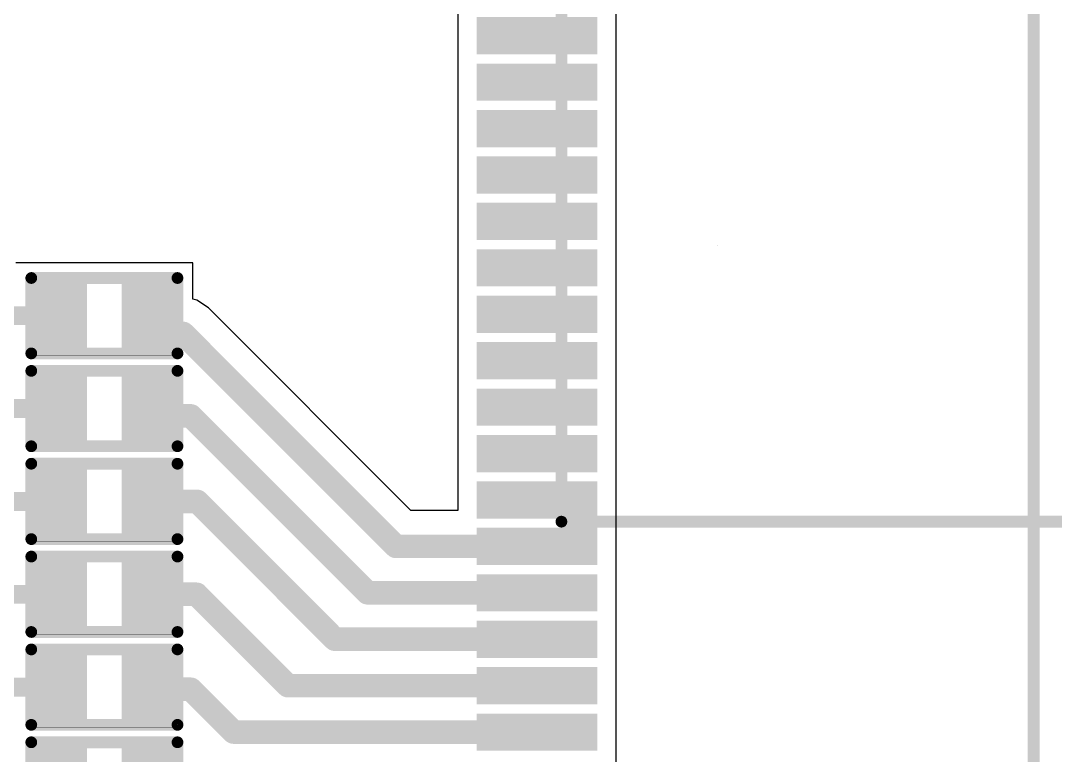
# Model space of a CAD drawing. Header units: inches. Extents: x 0 to 5032, y 0 to 5323.
# Drawn here: x 46.19 to 57.34, y 40.39 to 48.3 of the extents above; entities that cross this region are included whole.
import ezdxf

# ---------------------------------------------------------------- set-up
doc = ezdxf.new("R2010")
doc.units = ezdxf.units.IN
for name, color, linetype in [('Dimension', 6, 'Continuous'), ('Mechanical 15', 56, 'Continuous'), ('Top Layer', 1, 'Continuous'), ('Top Overlay', 2, 'Continuous'), ('Top Paste', 8, 'Continuous'), ('Top Solder', 216, 'Continuous')]:
    doc.layers.add(name, color=color, linetype=linetype)

# ---------------------------------------------------------------- blocks, each defined once
blk = doc.blocks.new('R___0402_394')
at = {"layer": 'Top Layer'}
for points in [[(-0.699, -0.318), (-0.699, 0.318), (-0.241, 0.318), (-0.241, -0.318)], [(0.241, -0.318), (0.241, 0.318), (0.699, 0.318), (0.699, -0.318)]]:
    blk.add_hatch(color=1, dxfattribs=at).paths.add_polyline_path(points)
at = {"layer": 'Top Paste'}
for points in [[(-0.699, -0.318), (-0.699, 0.318), (-0.241, 0.318), (-0.241, -0.318)], [(0.241, -0.318), (0.241, 0.318), (0.699, 0.318), (0.699, -0.318)]]:
    blk.add_hatch(color=8, dxfattribs=at).paths.add_polyline_path(points)
at = {"layer": 'Top Solder'}
for points in [[(-0.754, -0.373), (-0.754, 0.373), (-0.186, 0.373), (-0.186, -0.373)], [(0.186, -0.373), (0.186, 0.373), (0.754, 0.373), (0.754, -0.373)]]:
    blk.add_hatch(color=216, dxfattribs=at).paths.add_polyline_path(points)
at = {"layer": 'Top Overlay'}
for points in [[(-0.787, -0.406, 0.127, 0.127, 0), (-0.787, 0.406, 0.127, 0.127, 0)], [(-0.787, 0.406, 0.127, 0.127, 0), (0.787, 0.406, 0.127, 0.127, 0)], [(0.787, -0.406, 0.127, 0.127, 0), (0.787, 0.406, 0.127, 0.127, 0)], [(-0.787, -0.406, 0.127, 0.127, 0), (0.787, -0.406, 0.127, 0.127, 0)], [(-0.813, -0.432, 0.00323, 0.00323, 0), (0.813, -0.432, 0.00323, 0.00323, 0)]]:
    blk.add_lwpolyline(points, format="xyseb", dxfattribs=at)
for points in [[(-0.819, 0.406, 0.0635, 0.0635, 1), (-0.756, 0.406, 0.0635, 0.0635, 1)], [(-0.819, 0.406, 0.0635, 0.0635, 1), (-0.756, 0.406, 0.0635, 0.0635, 1)], [(0.756, 0.406, 0.0635, 0.0635, 1), (0.819, 0.406, 0.0635, 0.0635, 1)], [(0.756, 0.406, 0.0635, 0.0635, 1), (0.819, 0.406, 0.0635, 0.0635, 1)], [(-0.819, -0.406, 0.0635, 0.0635, 1), (-0.756, -0.406, 0.0635, 0.0635, 1)], [(-0.819, -0.406, 0.0635, 0.0635, 1), (-0.756, -0.406, 0.0635, 0.0635, 1)], [(-0.814, -0.432, 0.00161, 0.00161, 1), (-0.812, -0.432, 0.00161, 0.00161, 1)], [(0.756, -0.406, 0.0635, 0.0635, 1), (0.819, -0.406, 0.0635, 0.0635, 1)], [(0.756, -0.406, 0.0635, 0.0635, 1), (0.819, -0.406, 0.0635, 0.0635, 1)], [(0.812, -0.432, 0.00161, 0.00161, 1), (0.814, -0.432, 0.00161, 0.00161, 1)]]:
    blk.add_lwpolyline(points, format="xyseb", close=True, dxfattribs=at)
blk = doc.blocks.new('R___0402_395')
at = {"layer": 'Top Layer'}
for points in [[(-0.699, -0.318), (-0.699, 0.318), (-0.241, 0.318), (-0.241, -0.318)], [(0.241, -0.318), (0.241, 0.318), (0.699, 0.318), (0.699, -0.318)]]:
    blk.add_hatch(color=1, dxfattribs=at).paths.add_polyline_path(points)
at = {"layer": 'Top Paste'}
for points in [[(-0.699, -0.318), (-0.699, 0.318), (-0.241, 0.318), (-0.241, -0.318)], [(0.241, -0.318), (0.241, 0.318), (0.699, 0.318), (0.699, -0.318)]]:
    blk.add_hatch(color=8, dxfattribs=at).paths.add_polyline_path(points)
at = {"layer": 'Top Solder'}
for points in [[(-0.754, -0.373), (-0.754, 0.373), (-0.186, 0.373), (-0.186, -0.373)], [(0.186, -0.373), (0.186, 0.373), (0.754, 0.373), (0.754, -0.373)]]:
    blk.add_hatch(color=216, dxfattribs=at).paths.add_polyline_path(points)
at = {"layer": 'Top Overlay'}
for points in [[(-0.787, -0.406, 0.127, 0.127, 0), (-0.787, 0.406, 0.127, 0.127, 0)], [(-0.787, 0.406, 0.127, 0.127, 0), (0.787, 0.406, 0.127, 0.127, 0)], [(0.787, -0.406, 0.127, 0.127, 0), (0.787, 0.406, 0.127, 0.127, 0)], [(-0.787, -0.406, 0.127, 0.127, 0), (0.787, -0.406, 0.127, 0.127, 0)], [(-0.813, -0.432, 0.00323, 0.00323, 0), (0.813, -0.432, 0.00323, 0.00323, 0)]]:
    blk.add_lwpolyline(points, format="xyseb", dxfattribs=at)
for points in [[(-0.819, 0.406, 0.0635, 0.0635, 1), (-0.756, 0.406, 0.0635, 0.0635, 1)], [(-0.819, 0.406, 0.0635, 0.0635, 1), (-0.756, 0.406, 0.0635, 0.0635, 1)], [(0.756, 0.406, 0.0635, 0.0635, 1), (0.819, 0.406, 0.0635, 0.0635, 1)], [(0.756, 0.406, 0.0635, 0.0635, 1), (0.819, 0.406, 0.0635, 0.0635, 1)], [(-0.819, -0.406, 0.0635, 0.0635, 1), (-0.756, -0.406, 0.0635, 0.0635, 1)], [(-0.819, -0.406, 0.0635, 0.0635, 1), (-0.756, -0.406, 0.0635, 0.0635, 1)], [(-0.814, -0.432, 0.00161, 0.00161, 1), (-0.812, -0.432, 0.00161, 0.00161, 1)], [(0.756, -0.406, 0.0635, 0.0635, 1), (0.819, -0.406, 0.0635, 0.0635, 1)], [(0.756, -0.406, 0.0635, 0.0635, 1), (0.819, -0.406, 0.0635, 0.0635, 1)], [(0.812, -0.432, 0.00161, 0.00161, 1), (0.814, -0.432, 0.00161, 0.00161, 1)]]:
    blk.add_lwpolyline(points, format="xyseb", close=True, dxfattribs=at)
blk = doc.blocks.new('R___0402_396')
at = {"layer": 'Top Layer'}
for points in [[(-0.699, -0.318), (-0.699, 0.318), (-0.241, 0.318), (-0.241, -0.318)], [(0.241, -0.318), (0.241, 0.318), (0.699, 0.318), (0.699, -0.318)]]:
    blk.add_hatch(color=1, dxfattribs=at).paths.add_polyline_path(points)
at = {"layer": 'Top Paste'}
for points in [[(-0.699, -0.318), (-0.699, 0.318), (-0.241, 0.318), (-0.241, -0.318)], [(0.241, -0.318), (0.241, 0.318), (0.699, 0.318), (0.699, -0.318)]]:
    blk.add_hatch(color=8, dxfattribs=at).paths.add_polyline_path(points)
at = {"layer": 'Top Solder'}
for points in [[(-0.754, -0.373), (-0.754, 0.373), (-0.186, 0.373), (-0.186, -0.373)], [(0.186, -0.373), (0.186, 0.373), (0.754, 0.373), (0.754, -0.373)]]:
    blk.add_hatch(color=216, dxfattribs=at).paths.add_polyline_path(points)
at = {"layer": 'Top Overlay'}
for points in [[(-0.787, -0.406, 0.127, 0.127, 0), (-0.787, 0.406, 0.127, 0.127, 0)], [(-0.787, 0.406, 0.127, 0.127, 0), (0.787, 0.406, 0.127, 0.127, 0)], [(0.787, -0.406, 0.127, 0.127, 0), (0.787, 0.406, 0.127, 0.127, 0)], [(-0.787, -0.406, 0.127, 0.127, 0), (0.787, -0.406, 0.127, 0.127, 0)], [(-0.813, -0.432, 0.00323, 0.00323, 0), (0.813, -0.432, 0.00323, 0.00323, 0)]]:
    blk.add_lwpolyline(points, format="xyseb", dxfattribs=at)
for points in [[(-0.819, 0.406, 0.0635, 0.0635, 1), (-0.756, 0.406, 0.0635, 0.0635, 1)], [(-0.819, 0.406, 0.0635, 0.0635, 1), (-0.756, 0.406, 0.0635, 0.0635, 1)], [(0.756, 0.406, 0.0635, 0.0635, 1), (0.819, 0.406, 0.0635, 0.0635, 1)], [(0.756, 0.406, 0.0635, 0.0635, 1), (0.819, 0.406, 0.0635, 0.0635, 1)], [(-0.819, -0.406, 0.0635, 0.0635, 1), (-0.756, -0.406, 0.0635, 0.0635, 1)], [(-0.819, -0.406, 0.0635, 0.0635, 1), (-0.756, -0.406, 0.0635, 0.0635, 1)], [(-0.814, -0.432, 0.00161, 0.00161, 1), (-0.812, -0.432, 0.00161, 0.00161, 1)], [(0.756, -0.406, 0.0635, 0.0635, 1), (0.819, -0.406, 0.0635, 0.0635, 1)], [(0.756, -0.406, 0.0635, 0.0635, 1), (0.819, -0.406, 0.0635, 0.0635, 1)], [(0.812, -0.432, 0.00161, 0.00161, 1), (0.814, -0.432, 0.00161, 0.00161, 1)]]:
    blk.add_lwpolyline(points, format="xyseb", close=True, dxfattribs=at)
blk = doc.blocks.new('R___0402_397')
at = {"layer": 'Top Layer'}
for points in [[(-0.699, -0.318), (-0.699, 0.318), (-0.241, 0.318), (-0.241, -0.318)], [(0.241, -0.318), (0.241, 0.318), (0.699, 0.318), (0.699, -0.318)]]:
    blk.add_hatch(color=1, dxfattribs=at).paths.add_polyline_path(points)
at = {"layer": 'Top Paste'}
for points in [[(-0.699, -0.318), (-0.699, 0.318), (-0.241, 0.318), (-0.241, -0.318)], [(0.241, -0.318), (0.241, 0.318), (0.699, 0.318), (0.699, -0.318)]]:
    blk.add_hatch(color=8, dxfattribs=at).paths.add_polyline_path(points)
at = {"layer": 'Top Solder'}
for points in [[(-0.754, -0.373), (-0.754, 0.373), (-0.186, 0.373), (-0.186, -0.373)], [(0.186, -0.373), (0.186, 0.373), (0.754, 0.373), (0.754, -0.373)]]:
    blk.add_hatch(color=216, dxfattribs=at).paths.add_polyline_path(points)
at = {"layer": 'Top Overlay'}
for points in [[(-0.787, -0.406, 0.127, 0.127, 0), (-0.787, 0.406, 0.127, 0.127, 0)], [(-0.787, 0.406, 0.127, 0.127, 0), (0.787, 0.406, 0.127, 0.127, 0)], [(0.787, -0.406, 0.127, 0.127, 0), (0.787, 0.406, 0.127, 0.127, 0)], [(-0.787, -0.406, 0.127, 0.127, 0), (0.787, -0.406, 0.127, 0.127, 0)], [(-0.813, -0.432, 0.00323, 0.00323, 0), (0.813, -0.432, 0.00323, 0.00323, 0)]]:
    blk.add_lwpolyline(points, format="xyseb", dxfattribs=at)
for points in [[(-0.819, 0.406, 0.0635, 0.0635, 1), (-0.756, 0.406, 0.0635, 0.0635, 1)], [(-0.819, 0.406, 0.0635, 0.0635, 1), (-0.756, 0.406, 0.0635, 0.0635, 1)], [(0.756, 0.406, 0.0635, 0.0635, 1), (0.819, 0.406, 0.0635, 0.0635, 1)], [(0.756, 0.406, 0.0635, 0.0635, 1), (0.819, 0.406, 0.0635, 0.0635, 1)], [(-0.819, -0.406, 0.0635, 0.0635, 1), (-0.756, -0.406, 0.0635, 0.0635, 1)], [(-0.819, -0.406, 0.0635, 0.0635, 1), (-0.756, -0.406, 0.0635, 0.0635, 1)], [(-0.814, -0.432, 0.00161, 0.00161, 1), (-0.812, -0.432, 0.00161, 0.00161, 1)], [(0.756, -0.406, 0.0635, 0.0635, 1), (0.819, -0.406, 0.0635, 0.0635, 1)], [(0.756, -0.406, 0.0635, 0.0635, 1), (0.819, -0.406, 0.0635, 0.0635, 1)], [(0.812, -0.432, 0.00161, 0.00161, 1), (0.814, -0.432, 0.00161, 0.00161, 1)]]:
    blk.add_lwpolyline(points, format="xyseb", close=True, dxfattribs=at)
blk = doc.blocks.new('R___0402_398')
at = {"layer": 'Top Layer'}
for points in [[(-0.699, -0.318), (-0.699, 0.318), (-0.241, 0.318), (-0.241, -0.318)], [(0.241, -0.318), (0.241, 0.318), (0.699, 0.318), (0.699, -0.318)]]:
    blk.add_hatch(color=1, dxfattribs=at).paths.add_polyline_path(points)
at = {"layer": 'Top Paste'}
for points in [[(-0.699, -0.318), (-0.699, 0.318), (-0.241, 0.318), (-0.241, -0.318)], [(0.241, -0.318), (0.241, 0.318), (0.699, 0.318), (0.699, -0.318)]]:
    blk.add_hatch(color=8, dxfattribs=at).paths.add_polyline_path(points)
at = {"layer": 'Top Solder'}
for points in [[(-0.754, -0.373), (-0.754, 0.373), (-0.186, 0.373), (-0.186, -0.373)], [(0.186, -0.373), (0.186, 0.373), (0.754, 0.373), (0.754, -0.373)]]:
    blk.add_hatch(color=216, dxfattribs=at).paths.add_polyline_path(points)
at = {"layer": 'Top Overlay'}
for points in [[(-0.787, -0.406, 0.127, 0.127, 0), (-0.787, 0.406, 0.127, 0.127, 0)], [(-0.787, 0.406, 0.127, 0.127, 0), (0.787, 0.406, 0.127, 0.127, 0)], [(0.787, -0.406, 0.127, 0.127, 0), (0.787, 0.406, 0.127, 0.127, 0)], [(-0.787, -0.406, 0.127, 0.127, 0), (0.787, -0.406, 0.127, 0.127, 0)], [(-0.813, -0.432, 0.00323, 0.00323, 0), (0.813, -0.432, 0.00323, 0.00323, 0)]]:
    blk.add_lwpolyline(points, format="xyseb", dxfattribs=at)
for points in [[(-0.819, 0.406, 0.0635, 0.0635, 1), (-0.756, 0.406, 0.0635, 0.0635, 1)], [(-0.819, 0.406, 0.0635, 0.0635, 1), (-0.756, 0.406, 0.0635, 0.0635, 1)], [(0.756, 0.406, 0.0635, 0.0635, 1), (0.819, 0.406, 0.0635, 0.0635, 1)], [(0.756, 0.406, 0.0635, 0.0635, 1), (0.819, 0.406, 0.0635, 0.0635, 1)], [(-0.819, -0.406, 0.0635, 0.0635, 1), (-0.756, -0.406, 0.0635, 0.0635, 1)], [(-0.819, -0.406, 0.0635, 0.0635, 1), (-0.756, -0.406, 0.0635, 0.0635, 1)], [(-0.814, -0.432, 0.00161, 0.00161, 1), (-0.812, -0.432, 0.00161, 0.00161, 1)], [(0.756, -0.406, 0.0635, 0.0635, 1), (0.819, -0.406, 0.0635, 0.0635, 1)], [(0.756, -0.406, 0.0635, 0.0635, 1), (0.819, -0.406, 0.0635, 0.0635, 1)], [(0.812, -0.432, 0.00161, 0.00161, 1), (0.814, -0.432, 0.00161, 0.00161, 1)]]:
    blk.add_lwpolyline(points, format="xyseb", close=True, dxfattribs=at)
blk = doc.blocks.new('R___0402_399')
at = {"layer": 'Top Layer'}
for points in [[(-0.699, -0.318), (-0.699, 0.318), (-0.241, 0.318), (-0.241, -0.318)], [(0.241, -0.318), (0.241, 0.318), (0.699, 0.318), (0.699, -0.318)]]:
    blk.add_hatch(color=1, dxfattribs=at).paths.add_polyline_path(points)
at = {"layer": 'Top Paste'}
for points in [[(-0.699, -0.318), (-0.699, 0.318), (-0.241, 0.318), (-0.241, -0.318)], [(0.241, -0.318), (0.241, 0.318), (0.699, 0.318), (0.699, -0.318)]]:
    blk.add_hatch(color=8, dxfattribs=at).paths.add_polyline_path(points)
at = {"layer": 'Top Solder'}
for points in [[(-0.754, -0.373), (-0.754, 0.373), (-0.186, 0.373), (-0.186, -0.373)], [(0.186, -0.373), (0.186, 0.373), (0.754, 0.373), (0.754, -0.373)]]:
    blk.add_hatch(color=216, dxfattribs=at).paths.add_polyline_path(points)
at = {"layer": 'Top Overlay'}
for points in [[(-0.787, -0.406, 0.127, 0.127, 0), (-0.787, 0.406, 0.127, 0.127, 0)], [(-0.787, 0.406, 0.127, 0.127, 0), (0.787, 0.406, 0.127, 0.127, 0)], [(0.787, -0.406, 0.127, 0.127, 0), (0.787, 0.406, 0.127, 0.127, 0)], [(-0.787, -0.406, 0.127, 0.127, 0), (0.787, -0.406, 0.127, 0.127, 0)], [(-0.813, -0.432, 0.00323, 0.00323, 0), (0.813, -0.432, 0.00323, 0.00323, 0)]]:
    blk.add_lwpolyline(points, format="xyseb", dxfattribs=at)
for points in [[(-0.819, 0.406, 0.0635, 0.0635, 1), (-0.756, 0.406, 0.0635, 0.0635, 1)], [(-0.819, 0.406, 0.0635, 0.0635, 1), (-0.756, 0.406, 0.0635, 0.0635, 1)], [(0.756, 0.406, 0.0635, 0.0635, 1), (0.819, 0.406, 0.0635, 0.0635, 1)], [(0.756, 0.406, 0.0635, 0.0635, 1), (0.819, 0.406, 0.0635, 0.0635, 1)], [(-0.819, -0.406, 0.0635, 0.0635, 1), (-0.756, -0.406, 0.0635, 0.0635, 1)], [(-0.819, -0.406, 0.0635, 0.0635, 1), (-0.756, -0.406, 0.0635, 0.0635, 1)], [(-0.814, -0.432, 0.00161, 0.00161, 1), (-0.812, -0.432, 0.00161, 0.00161, 1)], [(0.756, -0.406, 0.0635, 0.0635, 1), (0.819, -0.406, 0.0635, 0.0635, 1)], [(0.756, -0.406, 0.0635, 0.0635, 1), (0.819, -0.406, 0.0635, 0.0635, 1)], [(0.812, -0.432, 0.00161, 0.00161, 1), (0.814, -0.432, 0.00161, 0.00161, 1)]]:
    blk.add_lwpolyline(points, format="xyseb", close=True, dxfattribs=at)
blk = doc.blocks.new('AFC07_S32ECA_00_430')
at = {"layer": 'Top Layer'}
for points in [[(-5.385, 1.679), (-5.085, 1.679), (-5.085, 0.48), (-5.385, 0.48)], [(-4.885, 1.679), (-4.586, 1.679), (-4.586, 0.48), (-4.885, 0.48)], [(-4.386, 1.679), (-4.086, 1.679), (-4.086, 0.48), (-4.386, 0.48)], [(-3.886, 1.679), (-3.586, 1.679), (-3.586, 0.48), (-3.886, 0.48)], [(-3.386, 1.679), (-3.086, 1.679), (-3.086, 0.48), (-3.386, 0.48)], [(-2.886, 1.679), (-2.586, 1.679), (-2.586, 0.48), (-2.886, 0.48)], [(-2.386, 1.679), (-2.086, 1.679), (-2.086, 0.48), (-2.386, 0.48)], [(-1.886, 1.679), (-1.586, 1.679), (-1.586, 0.48), (-1.886, 0.48)], [(-1.385, 1.679), (-1.085, 1.679), (-1.085, 0.48), (-1.385, 0.48)], [(-0.885, 1.679), (-0.585, 1.679), (-0.585, 0.48), (-0.885, 0.48)], [(-0.385, 1.679), (-0.085, 1.679), (-0.085, 0.48), (-0.385, 0.48)], [(0.115, 1.679), (0.415, 1.679), (0.415, 0.48), (0.115, 0.48)], [(0.615, 1.679), (0.915, 1.679), (0.915, 0.48), (0.615, 0.48)], [(1.115, 1.679), (1.415, 1.679), (1.415, 0.48), (1.115, 0.48)], [(1.615, 1.679), (1.915, 1.679), (1.915, 0.48), (1.615, 0.48)], [(2.115, 1.679), (2.415, 1.679), (2.415, 0.48), (2.115, 0.48)]]:
    blk.add_hatch(color=1, dxfattribs=at).paths.add_polyline_path(points)
at = {"layer": 'Top Paste'}
for points in [[(-5.385, 1.679), (-5.085, 1.679), (-5.085, 0.48), (-5.385, 0.48)], [(-4.885, 1.679), (-4.586, 1.679), (-4.586, 0.48), (-4.885, 0.48)], [(-4.386, 1.679), (-4.086, 1.679), (-4.086, 0.48), (-4.386, 0.48)], [(-3.886, 1.679), (-3.586, 1.679), (-3.586, 0.48), (-3.886, 0.48)], [(-3.386, 1.679), (-3.086, 1.679), (-3.086, 0.48), (-3.386, 0.48)], [(-2.886, 1.679), (-2.586, 1.679), (-2.586, 0.48), (-2.886, 0.48)], [(-2.386, 1.679), (-2.086, 1.679), (-2.086, 0.48), (-2.386, 0.48)], [(-1.886, 1.679), (-1.586, 1.679), (-1.586, 0.48), (-1.886, 0.48)], [(-1.385, 1.679), (-1.085, 1.679), (-1.085, 0.48), (-1.385, 0.48)], [(-0.885, 1.679), (-0.585, 1.679), (-0.585, 0.48), (-0.885, 0.48)], [(-0.385, 1.679), (-0.085, 1.679), (-0.085, 0.48), (-0.385, 0.48)], [(0.115, 1.679), (0.415, 1.679), (0.415, 0.48), (0.115, 0.48)], [(0.615, 1.679), (0.915, 1.679), (0.915, 0.48), (0.615, 0.48)], [(1.115, 1.679), (1.415, 1.679), (1.415, 0.48), (1.115, 0.48)], [(1.615, 1.679), (1.915, 1.679), (1.915, 0.48), (1.615, 0.48)], [(2.115, 1.679), (2.415, 1.679), (2.415, 0.48), (2.115, 0.48)]]:
    blk.add_hatch(color=8, dxfattribs=at).paths.add_polyline_path(points)
at = {"layer": 'Top Solder'}
for points in [[(-5.436, 1.73), (-5.035, 1.73), (-5.035, 0.429), (-5.436, 0.429)], [(-4.936, 1.73), (-4.535, 1.73), (-4.535, 0.429), (-4.936, 0.429)], [(-4.436, 1.73), (-4.035, 1.73), (-4.035, 0.429), (-4.436, 0.429)], [(-3.936, 1.73), (-3.535, 1.73), (-3.535, 0.429), (-3.936, 0.429)], [(-3.436, 1.73), (-3.035, 1.73), (-3.035, 0.429), (-3.436, 0.429)], [(-2.936, 1.73), (-2.535, 1.73), (-2.535, 0.429), (-2.936, 0.429)], [(-2.436, 1.73), (-2.035, 1.73), (-2.035, 0.429), (-2.436, 0.429)], [(-1.936, 1.73), (-1.535, 1.73), (-1.535, 0.429), (-1.936, 0.429)], [(-1.436, 1.73), (-1.035, 1.73), (-1.035, 0.429), (-1.436, 0.429)], [(-0.936, 1.73), (-0.535, 1.73), (-0.535, 0.429), (-0.936, 0.429)], [(-0.436, 1.73), (-0.035, 1.73), (-0.035, 0.429), (-0.436, 0.429)], [(0.064, 1.73), (0.465, 1.73), (0.465, 0.429), (0.064, 0.429)], [(0.564, 1.73), (0.965, 1.73), (0.965, 0.429), (0.564, 0.429)], [(1.064, 1.73), (1.465, 1.73), (1.465, 0.429), (1.064, 0.429)], [(1.564, 1.73), (1.965, 1.73), (1.965, 0.429), (1.564, 0.429)], [(2.064, 1.73), (2.465, 1.73), (2.465, 0.429), (2.064, 0.429)]]:
    blk.add_hatch(color=216, dxfattribs=at).paths.add_polyline_path(points)
at = {"layer": 'Mechanical 15'}
blk.add_lwpolyline([(0, -0.865, 0.00254, 0.00254, 0), (0, -0.865, 0.00254, 0.00254, 0)], format="xyseb", dxfattribs=at)
for points in [[(0, -0.865, 0.00127, 0.00127, 1), (0.001, -0.865, 0.00127, 0.00127, 1)], [(-0.001, -0.865, 0.00127, 0.00127, 1), (0, -0.865, 0.00127, 0.00127, 1)]]:
    blk.add_lwpolyline(points, format="xyseb", close=True, dxfattribs=at)
at = {"layer": 'Top Overlay'}
blk.add_lwpolyline([(-10.8, -4.271, 0.127, 0.127, 0), (10.8, -4.271, 0.127, 0.127, 0)], format="xyseb", dxfattribs=at)

msp = doc.modelspace()

# ---------------------------------------------------------------- linework, layer by layer
at = {"layer": 'Dimension'}
for points in [[(52.015, 42.909, 0.127, 0.127, 0), (52.015, 52.688, 0.127, 0.127, 0)], [(52.015, 42.909, 0.127, 0.127, 0), (97.015, 42.909, 0.127, 0.127, 0)]]:
    msp.add_lwpolyline(points, format="xyseb", dxfattribs=at)
msp.add_lwpolyline([(51.983, 42.909, 0.0635, 0.0635, 1), (52.046, 42.909, 0.0635, 0.0635, 1)], format="xyseb", close=True, dxfattribs=at)
msp.add_lwpolyline([(51.983, 42.909, 0.0635, 0.0635, 1), (52.046, 42.909, 0.0635, 0.0635, 1)], format="xyseb", close=True, dxfattribs=at)
at = {"layer": 'Top Layer'}
for p, q in [((50.898, 49.239), (50.898, 48.239)), ((52.606, 47.739), (52.606, 48.739)), ((50.898, 48.239), (50.898, 47.239)), ((52.606, 46.739), (52.606, 47.739)), ((50.898, 47.239), (50.898, 46.239)), ((52.606, 45.739), (52.606, 46.739)), ((50.898, 46.239), (50.898, 45.239)), ((52.606, 44.739), (52.606, 45.739)), ((48.043, 45.698), (46.138, 45.698)), ((48.043, 45.304), (48.043, 45.698)), ((48.087, 45.295), (48.043, 45.304)), ((48.213, 45.211), (48.087, 45.295)), ((50.393, 43.031), (48.213, 45.211)), ((50.898, 45.239), (50.898, 44.239)), ((52.606, 43.739), (52.606, 44.739)), ((50.898, 44.239), (50.898, 43.031)), ((52.606, 42.739), (52.606, 43.739)), ((50.898, 43.031), (50.393, 43.031)), ((52.606, 41.739), (52.606, 42.739)), ((52.606, 40.739), (52.606, 41.739)), ((52.606, 39.68), (52.606, 40.739))]:
    msp.add_line(p, q, dxfattribs=at)
for points in [[(47.561, 45.038, 0.254, 0.254, 0), (47.561, 45.127, 0.254, 0.254, 0)], [(43.203, 45.127, 0.203, 0.203, 0), (46.621, 45.127, 0.203, 0.203, 0)], [(47.561, 45.038, 0.254, 0.254, 0), (47.662, 44.936, 0.254, 0.254, 0)], [(47.662, 44.936, 0.254, 0.254, 0), (47.939, 44.936, 0.254, 0.254, 0)], [(47.939, 44.936, 0.254, 0.254, 0), (50.232, 42.643, 0.254, 0.254, 0)], [(47.561, 44.127, 0.254, 0.254, 0), (47.64, 44.048, 0.254, 0.254, 0)], [(43.207, 44.127, 0.203, 0.203, 0), (46.621, 44.127, 0.203, 0.203, 0)], [(47.64, 44.048, 0.254, 0.254, 0), (48.022, 44.048, 0.254, 0.254, 0)], [(48.022, 44.048, 0.254, 0.254, 0), (49.927, 42.143, 0.254, 0.254, 0)], [(47.561, 43.127, 0.254, 0.254, 0), (48.09, 43.127, 0.254, 0.254, 0)], [(48.09, 43.127, 0.254, 0.254, 0), (49.574, 41.643, 0.254, 0.254, 0)], [(43.245, 43.127, 0.203, 0.203, 0), (46.621, 43.127, 0.203, 0.203, 0)], [(50.232, 42.643, 0.254, 0.254, 0), (51.752, 42.643, 0.254, 0.254, 0)], [(47.561, 42.127, 0.254, 0.254, 0), (48.084, 42.127, 0.254, 0.254, 0)], [(48.084, 42.127, 0.254, 0.254, 0), (49.068, 41.143, 0.254, 0.254, 0)], [(49.927, 42.143, 0.254, 0.254, 0), (51.752, 42.143, 0.254, 0.254, 0)], [(43.283, 42.127, 0.203, 0.203, 0), (46.621, 42.127, 0.203, 0.203, 0)], [(49.574, 41.643, 0.254, 0.254, 0), (51.752, 41.643, 0.254, 0.254, 0)], [(47.561, 41.127, 0.254, 0.254, 0), (47.583, 41.104, 0.254, 0.254, 0)], [(49.068, 41.143, 0.254, 0.254, 0), (51.752, 41.143, 0.254, 0.254, 0)], [(43.298, 41.127, 0.203, 0.203, 0), (46.621, 41.127, 0.203, 0.203, 0)], [(47.583, 41.104, 0.254, 0.254, 0), (48.022, 41.104, 0.254, 0.254, 0)], [(48.022, 41.104, 0.254, 0.254, 0), (48.483, 40.643, 0.254, 0.254, 0)], [(48.483, 40.643, 0.254, 0.254, 0), (51.752, 40.643, 0.254, 0.254, 0)]]:
    msp.add_lwpolyline(points, format="xyseb", dxfattribs=at)
for points in [[(47.497, 45.127, 0.127, 0.127, 1), (47.624, 45.127, 0.127, 0.127, 1)], [(46.57, 45.127, 0.102, 0.102, 1), (46.672, 45.127, 0.102, 0.102, 1)], [(47.497, 45.038, 0.127, 0.127, 1), (47.624, 45.038, 0.127, 0.127, 1)], [(47.497, 45.038, 0.127, 0.127, 1), (47.624, 45.038, 0.127, 0.127, 1)], [(47.599, 44.936, 0.127, 0.127, 1), (47.726, 44.936, 0.127, 0.127, 1)], [(47.599, 44.936, 0.127, 0.127, 1), (47.726, 44.936, 0.127, 0.127, 1)], [(47.875, 44.936, 0.127, 0.127, 1), (48.002, 44.936, 0.127, 0.127, 1)], [(47.875, 44.936, 0.127, 0.127, 1), (48.002, 44.936, 0.127, 0.127, 1)], [(47.497, 44.127, 0.127, 0.127, 1), (47.624, 44.127, 0.127, 0.127, 1)], [(46.57, 44.127, 0.102, 0.102, 1), (46.672, 44.127, 0.102, 0.102, 1)], [(47.576, 44.048, 0.127, 0.127, 1), (47.703, 44.048, 0.127, 0.127, 1)], [(47.576, 44.048, 0.127, 0.127, 1), (47.703, 44.048, 0.127, 0.127, 1)], [(47.958, 44.048, 0.127, 0.127, 1), (48.085, 44.048, 0.127, 0.127, 1)], [(47.958, 44.048, 0.127, 0.127, 1), (48.085, 44.048, 0.127, 0.127, 1)], [(47.497, 43.127, 0.127, 0.127, 1), (47.624, 43.127, 0.127, 0.127, 1)], [(48.027, 43.127, 0.127, 0.127, 1), (48.154, 43.127, 0.127, 0.127, 1)], [(48.027, 43.127, 0.127, 0.127, 1), (48.154, 43.127, 0.127, 0.127, 1)], [(46.57, 43.127, 0.102, 0.102, 1), (46.672, 43.127, 0.102, 0.102, 1)], [(50.169, 42.643, 0.127, 0.127, 1), (50.296, 42.643, 0.127, 0.127, 1)], [(50.169, 42.643, 0.127, 0.127, 1), (50.296, 42.643, 0.127, 0.127, 1)], [(51.688, 42.643, 0.127, 0.127, 1), (51.815, 42.643, 0.127, 0.127, 1)], [(47.497, 42.127, 0.127, 0.127, 1), (47.624, 42.127, 0.127, 0.127, 1)], [(48.021, 42.127, 0.127, 0.127, 1), (48.148, 42.127, 0.127, 0.127, 1)], [(48.021, 42.127, 0.127, 0.127, 1), (48.148, 42.127, 0.127, 0.127, 1)], [(49.863, 42.143, 0.127, 0.127, 1), (49.99, 42.143, 0.127, 0.127, 1)], [(49.863, 42.143, 0.127, 0.127, 1), (49.99, 42.143, 0.127, 0.127, 1)], [(51.688, 42.143, 0.127, 0.127, 1), (51.815, 42.143, 0.127, 0.127, 1)], [(46.57, 42.127, 0.102, 0.102, 1), (46.672, 42.127, 0.102, 0.102, 1)], [(49.511, 41.643, 0.127, 0.127, 1), (49.638, 41.643, 0.127, 0.127, 1)], [(49.511, 41.643, 0.127, 0.127, 1), (49.638, 41.643, 0.127, 0.127, 1)], [(51.688, 41.643, 0.127, 0.127, 1), (51.815, 41.643, 0.127, 0.127, 1)], [(47.497, 41.127, 0.127, 0.127, 1), (47.624, 41.127, 0.127, 0.127, 1)], [(49.005, 41.143, 0.127, 0.127, 1), (49.132, 41.143, 0.127, 0.127, 1)], [(49.005, 41.143, 0.127, 0.127, 1), (49.132, 41.143, 0.127, 0.127, 1)], [(51.688, 41.143, 0.127, 0.127, 1), (51.815, 41.143, 0.127, 0.127, 1)], [(46.57, 41.127, 0.102, 0.102, 1), (46.672, 41.127, 0.102, 0.102, 1)], [(47.52, 41.104, 0.127, 0.127, 1), (47.647, 41.104, 0.127, 0.127, 1)], [(47.52, 41.104, 0.127, 0.127, 1), (47.647, 41.104, 0.127, 0.127, 1)], [(47.958, 41.104, 0.127, 0.127, 1), (48.085, 41.104, 0.127, 0.127, 1)], [(47.958, 41.104, 0.127, 0.127, 1), (48.085, 41.104, 0.127, 0.127, 1)], [(48.42, 40.643, 0.127, 0.127, 1), (48.547, 40.643, 0.127, 0.127, 1)], [(48.42, 40.643, 0.127, 0.127, 1), (48.547, 40.643, 0.127, 0.127, 1)], [(51.688, 40.643, 0.127, 0.127, 1), (51.815, 40.643, 0.127, 0.127, 1)]]:
    msp.add_lwpolyline(points, format="xyseb", close=True, dxfattribs=at)

# ---------------------------------------------------------------- block references
at = {"rotation": 90}
msp.add_blockref('AFC07_S32ECA_00_430', (52.831, 45.878), dxfattribs=at)
for name, p in [('R___0402_394', (47.091, 45.127)), ('R___0402_395', (47.091, 44.127)), ('R___0402_396', (47.091, 43.127)), ('R___0402_397', (47.091, 42.127)), ('R___0402_398', (47.091, 41.127)), ('R___0402_399', (47.091, 40.127))]:
    msp.add_blockref(name, p)

doc.saveas('drawing.dxf')
